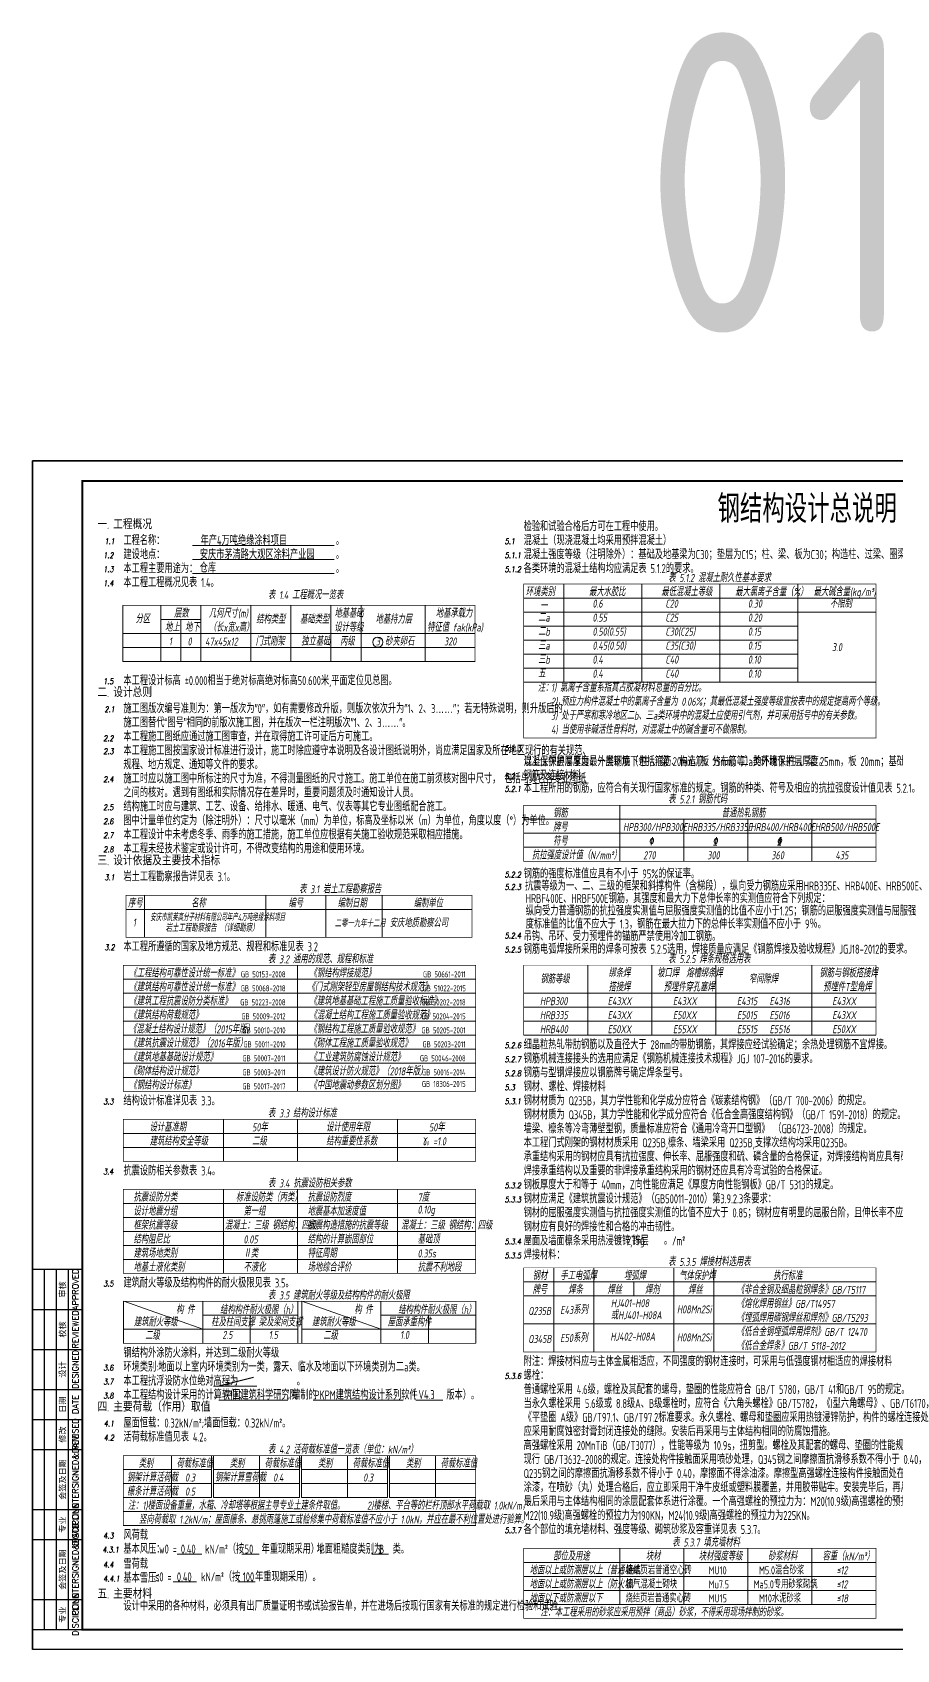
# Model space of a CAD drawing. Header units: millimetres. Extents: x 866309 to 879639, y 39442 to 44891.
# Drawn here: x 866309 to 866741, y 39442 to 40250 of the extents above; entities that cross this region are included whole.
import ezdxf
from ezdxf.enums import TextEntityAlignment as Align

# ---------------------------------------------------------------- set-up
doc = ezdxf.new("R2010")
doc.units = ezdxf.units.MM
doc.header["$LTSCALE"] = 1000
doc.header["$MEASUREMENT"] = 0
doc.layers.add('PUB_TEXT', color=7, linetype='Continuous')
doc.layers.add('梁集中标注', color=2, linetype='Continuous')
doc.layers.add('SM001', color=7, linetype='Continuous', lineweight=15)
doc.layers.add('SM002', color=4, linetype='Continuous', lineweight=15)
doc.styles.add('ECEC_TK', font='txt_l.shx', dxfattribs={"bigfont": 'hztxt_l.shx'})
doc.styles.add('GBHZ', font='gbenor.shx', dxfattribs={"width": 0.9, "bigfont": 'gbcbig.shx'})
doc.styles.add('HZTXT', font='isocp.shx', dxfattribs={"bigfont": 'HZTXT.shx'})
doc.styles.add('SM001', font='tssdeng.shx', dxfattribs={"width": 0.7, "bigfont": 'tssdchn.shx'})
doc.styles.add('SM002', font='romand.shx')

msp = doc.modelspace()

# ---------------------------------------------------------------- linework, layer by layer
for p, q in [((866308.93, 39441.843), (866308.93, 40035.843)), ((866308.93, 40035.843), (866308.93, 39441.843)), ((866314.93, 39451.843), (866314.93, 39631.843)), ((866320.93, 39451.843), (866320.93, 39631.843)), ((866326.93, 39451.843), (866326.93, 39631.843)), ((866308.93, 39611.843), (866333.93, 39611.843)), ((866308.93, 39591.843), (866333.93, 39591.843)), ((866308.93, 39571.843), (866333.93, 39571.843)), ((866308.93, 39556.843), (866333.93, 39556.843)), ((866308.93, 39541.843), (866333.93, 39541.843)), ((866308.93, 39511.843), (866333.93, 39511.843)), ((866308.93, 39496.843), (866333.93, 39496.843)), ((866308.93, 39466.843), (866333.93, 39466.843)), ((867149.93, 39441.843), (866308.93, 39441.843))]:
    msp.add_line(p, q)
at = {"color": 0}
for p, q in [((867149.93, 40035.843), (866308.93, 40035.843)), ((866308.93, 40035.843), (867149.93, 40035.843))]:
    msp.add_line(p, q, dxfattribs=at)
at = {"color": 0, "const_width": 1}
msp.add_lwpolyline([(867139.93, 39451.843), (866333.93, 39451.843), (866333.93, 40025.843), (867139.93, 40025.843)], close=True, dxfattribs=at)
msp.add_lwpolyline([(866308.93, 39631.843), (866308.93, 39451.843), (866333.93, 39451.843), (866333.93, 39631.843)], close=True)
at = {"layer": 'PUB_TEXT', "color": 7}
msp.add_line((866401.419, 39573.543), (866419.424, 39578.087), dxfattribs=at)
at = {"layer": 'SM001'}
for points in [[(866652.464, 39974.375), (866652.464, 39925.375)], [(866691.464, 39974.375), (866691.464, 39925.375)]]:
    msp.add_lwpolyline(points, dxfattribs=at)
at = {"layer": 'SM001', "color": 1}
msp.add_ellipse((866481.574, 39945.311), major_axis=(1.768, 1.768), ratio=1, start_param=5.497787143776346, end_param=11.78097245095593, dxfattribs=at)
at = {"layer": 'SM002'}
for p, q in [((866569.464, 39632.634), (866569.464, 39590.634)), ((866589.464, 39632.634), (866589.464, 39590.634)), ((866629.464, 39632.634), (866629.464, 39590.634)), ((866649.464, 39632.634), (866649.464, 39590.634)), ((866554.464, 39625.634), (866730.464, 39625.634)), ((866554.464, 39618.634), (866730.464, 39618.634)), ((866609.464, 39625.634), (866609.464, 39618.634)), ((866354.614, 39615.993), (866394.069, 39601.993)), ((866394.069, 39594.993), (866394.069, 39615.993)), ((866441.614, 39594.993), (866441.614, 39615.993)), ((866443.614, 39594.993), (866443.614, 39615.993)), ((866443.614, 39615.993), (866483.069, 39601.993)), ((866483.069, 39594.993), (866483.069, 39615.993)), ((866354.614, 39601.993), (866441.614, 39601.993)), ((866394.069, 39608.993), (866441.614, 39608.993)), ((866417.842, 39594.993), (866417.842, 39608.993)), ((866443.614, 39601.993), (866530.614, 39601.993)), ((866483.069, 39608.993), (866530.614, 39608.993)), ((866506.842, 39594.993), (866506.842, 39608.993)), ((866554.464, 39604.634), (866730.464, 39604.634)), ((866379.382, 39475.664), (866390.965, 39475.664)), ((866411.676, 39475.664), (866420.326, 39475.664))]:
    msp.add_line(p, q, dxfattribs=at)
for points in [[(866389.007, 39993.543), (866459.781, 39993.543)], [(866389.007, 39986.543), (866459.781, 39986.543)], [(866389.007, 39979.543), (866459.781, 39979.543)], [(866574.464, 39974.375), (866574.464, 39925.375)], [(866613.464, 39974.375), (866613.464, 39925.375)], [(866554.464, 39967.375), (866730.464, 39967.375)], [(866354.171, 39963.658), (866354.171, 39935.658)], [(866373.171, 39963.658), (866373.171, 39935.658)], [(866393.171, 39963.658), (866393.171, 39935.658)], [(866418.171, 39963.658), (866418.171, 39935.658)], [(866438.171, 39963.658), (866438.171, 39935.658)], [(866458.171, 39963.658), (866458.171, 39935.658)], [(866473.171, 39963.658), (866473.171, 39935.658)], [(866505.171, 39963.658), (866505.171, 39935.658)], [(866554.464, 39960.375), (866730.464, 39960.375)], [(866354.171, 39949.658), (866530.171, 39949.658)], [(866373.171, 39956.658), (866393.171, 39956.658)], [(866383.171, 39956.658), (866383.171, 39935.658)], [(866554.464, 39953.375), (866691.464, 39953.375)], [(866354.171, 39942.658), (866530.171, 39942.658)], [(866554.464, 39946.375), (866691.464, 39946.375)], [(866354.171, 39935.658), (866530.171, 39935.658)], [(866554.464, 39939.375), (866691.464, 39939.375)], [(866554.464, 39932.375), (866691.464, 39932.375)], [(866554.464, 39925.375), (866730.464, 39925.375)], [(866602.464, 39863.808), (866602.464, 39835.808)], [(866554.464, 39856.808), (866730.464, 39856.808)], [(866634.464, 39856.808), (866634.464, 39835.808)], [(866666.464, 39856.808), (866666.464, 39835.808)], [(866698.464, 39856.808), (866698.464, 39835.808)], [(866554.464, 39849.808), (866730.464, 39849.808)], [(866554.464, 39842.808), (866730.464, 39842.808)], [(866364.951, 39818.796), (866364.951, 39797.796)], [(866425.67, 39818.796), (866425.67, 39797.796)], [(866455.67, 39818.796), (866455.67, 39797.796)], [(866483.67, 39818.796), (866483.67, 39797.796)], [(866355.67, 39811.796), (866528.67, 39811.796)], [(866441.464, 39783.843), (866441.464, 39720.843)], [(866586.464, 39783.9), (866586.464, 39748.9)], [(866618.464, 39783.9), (866618.464, 39748.9)], [(866650.464, 39783.9), (866650.464, 39748.9)], [(866698.464, 39783.9), (866698.464, 39748.9)], [(866354.464, 39776.843), (866530.464, 39776.843)], [(866354.464, 39769.843), (866530.464, 39769.843)], [(866554.464, 39769.9), (866730.464, 39769.9)], [(866354.464, 39762.843), (866530.464, 39762.843)], [(866354.464, 39755.843), (866530.464, 39755.843)], [(866554.464, 39762.9), (866730.464, 39762.9)], [(866554.464, 39755.9), (866730.464, 39755.9)], [(866354.464, 39748.843), (866530.464, 39748.843)], [(866554.464, 39748.9), (866730.464, 39748.9)], [(866354.464, 39741.843), (866530.464, 39741.843)], [(866354.464, 39734.843), (866530.464, 39734.843)], [(866354.464, 39727.843), (866530.464, 39727.843)], [(866354.464, 39699.843), (866530.464, 39699.843)], [(866404.464, 39706.843), (866404.464, 39685.843)], [(866441.464, 39706.843), (866441.464, 39685.843)], [(866491.464, 39706.843), (866491.464, 39685.843)], [(866354.464, 39692.843), (866530.464, 39692.843)], [(866404.464, 39671.843), (866404.464, 39629.843)], [(866441.464, 39671.843), (866441.464, 39629.843)], [(866491.464, 39671.843), (866491.464, 39629.843)], [(866354.464, 39664.843), (866530.464, 39664.843)], [(866354.464, 39657.843), (866530.464, 39657.843)], [(866354.464, 39650.843), (866530.464, 39650.843)], [(866354.464, 39643.843), (866530.464, 39643.843)], [(866354.464, 39636.843), (866530.464, 39636.843)], [(866399.396, 39573.543), (866421.163, 39573.543)], [(866402.197, 39566.543), (866436.651, 39566.543)], [(866449.219, 39566.543), (866494.247, 39566.543)], [(866500.522, 39566.543), (866514.131, 39566.543)], [(866378.464, 39538.843), (866378.464, 39517.843)], [(866398.464, 39538.843), (866398.464, 39517.843)], [(866399.464, 39538.843), (866399.464, 39517.843)], [(866422.464, 39538.843), (866422.464, 39517.843)], [(866442.464, 39538.843), (866442.464, 39517.843)], [(866443.464, 39538.843), (866443.464, 39517.843)], [(866466.464, 39538.843), (866466.464, 39517.843)], [(866486.464, 39538.843), (866486.464, 39517.843)], [(866487.464, 39538.843), (866487.464, 39517.843)], [(866510.464, 39538.843), (866510.464, 39517.843)], [(866354.464, 39531.843), (866398.464, 39531.843)], [(866399.464, 39531.843), (866442.464, 39531.843)], [(866443.464, 39531.843), (866486.464, 39531.843)], [(866487.464, 39531.843), (866530.464, 39531.843)], [(866354.464, 39524.843), (866398.464, 39524.843)], [(866354.464, 39524.843), (866398.464, 39524.843)], [(866399.464, 39524.843), (866442.464, 39524.843)], [(866399.464, 39524.843), (866442.464, 39524.843)], [(866443.464, 39524.843), (866486.464, 39524.843)], [(866443.464, 39524.843), (866486.464, 39524.843)], [(866487.464, 39524.843), (866530.464, 39524.843)], [(866487.464, 39524.843), (866530.464, 39524.843)], [(866354.464, 39517.843), (866398.464, 39517.843)], [(866399.464, 39517.843), (866442.464, 39517.843)], [(866443.464, 39517.843), (866486.464, 39517.843)], [(866487.464, 39517.843), (866530.464, 39517.843)], [(866354.464, 39510.843), (866530.464, 39510.843)], [(866354.464, 39510.843), (866398.464, 39510.843)], [(866399.464, 39510.843), (866442.464, 39510.843)], [(866443.464, 39510.843), (866486.464, 39510.843)], [(866487.464, 39510.843), (866530.464, 39510.843)], [(866354.464, 39503.843), (866530.464, 39503.843)], [(866354.464, 39503.843), (866530.464, 39503.843)], [(866381.366, 39489.543), (866393.554, 39489.543)], [(866413.661, 39489.543), (866422.311, 39489.543)], [(866478.517, 39489.543), (866486.872, 39489.543)], [(866602.464, 39492.477), (866602.464, 39464.477)], [(866634.464, 39492.477), (866634.464, 39464.477)], [(866666.464, 39492.477), (866666.464, 39464.477)], [(866698.464, 39492.477), (866698.464, 39464.477)], [(866554.464, 39485.477), (866730.464, 39485.477)], [(866554.464, 39478.477), (866730.464, 39478.477)], [(866554.464, 39478.477), (866730.464, 39478.477)], [(866554.464, 39471.477), (866730.464, 39471.477)], [(866554.464, 39471.477), (866730.464, 39471.477)], [(866554.464, 39464.477), (866730.464, 39464.477)]]:
    msp.add_lwpolyline(points, dxfattribs=at)
at = {"layer": 'SM002', "const_width": 0.3}
for points in [[(866554.464, 39974.375), (866730.464, 39974.375), (866730.464, 39897.375), (866554.464, 39897.375)], [(866354.171, 39963.658), (866530.171, 39963.658), (866530.171, 39935.658), (866354.171, 39935.658)], [(866554.464, 39863.808), (866730.464, 39863.808), (866730.464, 39835.808), (866554.464, 39835.808)], [(866355.67, 39818.796), (866528.67, 39818.796), (866528.67, 39797.796), (866355.67, 39797.796)], [(866354.464, 39783.843), (866530.464, 39783.843), (866530.464, 39720.843), (866354.464, 39720.843)], [(866554.464, 39783.9), (866730.464, 39783.9), (866730.464, 39748.9), (866554.464, 39748.9)], [(866354.464, 39706.843), (866530.464, 39706.843), (866530.464, 39685.843), (866354.464, 39685.843)], [(866354.464, 39671.843), (866530.464, 39671.843), (866530.464, 39629.843), (866354.464, 39629.843)], [(866554.464, 39632.634), (866730.464, 39632.634), (866730.464, 39590.634), (866554.464, 39590.634)], [(866354.464, 39615.843), (866530.464, 39615.843), (866530.464, 39594.843), (866354.464, 39594.843)], [(866354.614, 39615.993), (866530.614, 39615.993), (866530.614, 39594.993), (866354.614, 39594.993)], [(866354.464, 39538.843), (866530.464, 39538.843), (866530.464, 39503.843), (866354.464, 39503.843)], [(866554.464, 39492.477), (866730.464, 39492.477), (866730.464, 39457.477), (866554.464, 39457.477)]]:
    msp.add_lwpolyline(points, close=True, dxfattribs=at)

# ---------------------------------------------------------------- texts
at = {"color": 2, "style": 'SM001', "oblique": 10, "width": 0.7}
for s, p in [('混凝土：三级 钢结构：四级', (866405.138, 39651.843)), ('混凝土：三级 钢结构：四级', (866493.183, 39651.843)), ('0.35s', (866501.464, 39637.843))]:
    msp.add_text(s, height=4, dxfattribs=at).set_placement(p)
at = {"style": 'ECEC_TK'}
for s, p in [('APPROVED', (866330.43, 39621.843)), ('审核', (866323.93, 39621.843)), ('REVIEWED', (866330.43, 39601.843)), ('校核', (866323.93, 39601.843)), ('DESIGNED', (866330.43, 39581.843)), ('设计', (866323.93, 39581.843)), ('日期', (866323.93, 39564.343)), ('DATE', (866330.43, 39564.343)), ('REVISED', (866330.43, 39549.343)), ('修改', (866323.93, 39549.343)), ('COUNTERSIGNED&DATE', (866330.43, 39526.843)), ('会签及日期', (866323.93, 39526.843)), ('DISCIPLINE', (866330.43, 39504.343)), ('专业', (866323.93, 39504.343)), ('COUNTERSIGNED&DATE', (866330.43, 39481.843)), ('会签及日期', (866323.93, 39481.843)), ('DISCIPLINE', (866330.43, 39459.343)), ('专业', (866323.93, 39459.343))]:
    msp.add_text(s, height=3, rotation=90, dxfattribs=at).set_placement(p, align=Align.MIDDLE)
at = {"layer": 'SM001', "color": 2, "linetype": 'Continuous', "style": 'HZTXT', "width": 0.8}
msp.add_text('钢结构设计总说明', height=14, dxfattribs=at).set_placement((866651.325, 40004.925, 336))
at = {"layer": 'SM001', "color": 2}
for s, height, style, width, p in [('一. 工程概况', 4.5, 'HZTXT', 0.8, (866341.464, 40001.843)), ('年产4万吨绝缘涂料项目', 4.5, 'SM001', 0.7, (866393.007, 39993.843)), ('安庆市茅清路大观区涂料产业园', 4.5, 'SM001', 0.7, (866392.607, 39986.843)), ('仓库', 4.5, 'SM001', 0.7, (866392.546, 39980.13)), ('二. 设计总则', 4.5, 'HZTXT', 0.8, (866341.464, 39917.843)), ('混凝土保护层厚度：一类环境下:柱 、梁 20mm，板 15mm；二a类环境下:柱 、梁 25mm，板 20mm；基础为 40mm。', 4.5, 'SM001', 0.7, (866554.464, 39883.375)), ('三. 设计依据及主要技术指标', 4.5, 'HZTXT', 0.8, (866341.464, 39833.843)), ('中国建筑科学研究院', 4.5, 'SM001', 0.7, (866404.753, 39566.843)), ('PKPM建筑结构设计系列软件', 4.5, 'SM001', 0.7, (866449.946, 39566.843)), ('V4.3', 4.5, 'SM001', 0.7, (866501.87, 39567.048)), ('四. 主要荷载（作用）取值', 4.5, 'HZTXT', 0.8, (866341.464, 39560.843)), ('w\x8e0\x8f =', 4.5, 'SM001', 0.7, (866372.29, 39489.843)), ('0.40', 4.5, 'SM001', 0.7, (866383.14, 39489.843)), ('50', 4.5, 'SM001', 0.7, (866415.011, 39489.843)), ('B', 4.5, 'SM001', 0.7, (866482.139, 39489.843)), ('烧结页岩普通空心砖', 4, 'SM001', 0.7, (866605.622, 39479.477)), ('MU10', 4, 'SM001', 0.7, (866646.881, 39479.477)), ('M5.0混合砂浆', 4, 'SM001', 0.7, (866672.084, 39479.477)), ('s\x8e0\x8f =', 4.5, 'SM001', 0.7, (866370.306, 39475.964)), ('0.40', 4.5, 'SM001', 0.7, (866381.156, 39475.964)), ('100', 4.5, 'SM001', 0.7, (866414.057, 39475.964)), ('加气混凝土砌块', 4, 'SM001', 0.7, (866605.622, 39472.477)), ('Mu7.5', 4, 'SM001', 0.7, (866646.881, 39472.477)), ('Ma5.0专用砂浆砌筑', 4, 'SM001', 0.7, (866669.394, 39472.477)), ('五. 主要材料', 4.5, 'HZTXT', 0.8, (866341.464, 39467.371)), ('烧结页岩普通实心砖', 4, 'SM001', 0.7, (866605.385, 39465.477)), ('MU15', 4, 'SM001', 0.7, (866646.881, 39465.477)), ('M10水泥砂浆', 4, 'SM001', 0.7, (866672.084, 39465.477))]:
    msp.add_text(s, height=height, dxfattribs=dict(at, style=style, width=width)).set_placement(p)
at = {"layer": 'SM001', "style": 'SM001', "width": 0.7}
for s, p in [('工程名称：', (866354.464, 39993.843)), ('检验和试验合格后方可在工程中使用。', (866554.464, 40000.843)), ('混凝土（现浇混凝土均采用预拌混凝土）', (866554.464, 39993.843)), ('建设地点：', (866354.464, 39986.843)), ('。', (866460.611, 39993.843)), ('混凝土强度等级（注明除外）：基础及地基梁为C30；垫层为C15；柱、梁、板为C30；构造柱、过梁、圈梁、压顶为C25。', (866554.464, 39986.843)), ('本工程主要用途为：', (866354.464, 39979.843)), ('。', (866460.611, 39986.843)), ('各类环境的混凝土结构均应满足表 5.1.2的要求。', (866554.464, 39979.843)), ('本工程工程概况见表 1.4。', (866354.464, 39972.843)), ('。', (866460.611, 39979.843)), ('本工程设计标高 %%P0.000相当于绝对标高绝对标高50.600米,平面定位见总图。', (866354.464, 39923.843)), ('施工图版次编号准则为：第一版次为″0″，如有需要修改升版，则版次依次升为″1、2、3……″；若无特殊说明，则升版后的', (866354.464, 39909.843)), ('施工图替代“图号”相同的前版次施工图，并在版次一栏注明版次″1、2、3……″。 ', (866354.464, 39902.843)), ('本工程施工图纸应通过施工图审查，并在取得施工许可证后方可施工。', (866354.464, 39895.843)), ('本工程施工图按国家设计标准进行设计，施工时除应遵守本说明及各设计图纸说明外，尚应满足国家及所在地区现行的有关规范、', (866354.464, 39888.843)), ('规程、地方规定、通知等文件的要求。', (866354.464, 39881.843)), ('以上保护层厚度为最外层钢筋（包括箍筋、构造筋、分布筋等）的外缘保护层厚度。', (866554.464, 39883.375)), ('施工时应以施工图中所标注的尺寸为准，不得测量图纸的尺寸施工。施工单位在施工前须核对图中尺寸， 包括与其它各专业图纸', (866354.464, 39874.843)), ('钢筋及连接材料', (866554.464, 39876.375)), ('之间的核对。遇到有图纸和实际情况存在差异时，重要问题须及时通知设计人员。', (866354.464, 39867.843)), ('本工程所用的钢筋，应符合有关现行国家标准的规定。钢筋的种类、符号及相应的抗拉强度设计值见表 5.2.1。', (866554.464, 39870.092)), ('结构施工时应与建筑、工艺、设备、给排水、暖通、电气、仪表等其它专业图纸配合施工。', (866354.464, 39860.843)), ('图中计量单位约定为（除注明外）：尺寸以毫米（mm）为单位，标高及坐标以米（m）为单位，角度以度（%%D）为单位。', (866354.464, 39853.843)), ('本工程设计中未考虑冬季、雨季的施工措施，施工单位应根据有关施工验收规范采取相应措施。', (866354.464, 39846.843)), ('本工程未经技术鉴定或设计许可，不得改变结构的用途和使用环境。', (866354.464, 39839.843)), ('岩土工程勘察报告详见表 3.1。', (866354.464, 39825.843)), ('钢筋的强度标准值应具有不小于 95%%%的保证率。', (866554.464, 39827.277)), ('抗震等级为一、二、三级的框架和斜撑构件（含梯段），纵向受力钢筋应采用HRB335E、HRB400E、HRB500E、', (866555.122, 39821.223)), ('纵向受力普通钢筋的抗拉强度实测值与屈服强度实测值的比值不应小于1.25；钢筋的屈服强度实测值与屈服强', (866555.495, 39808.75)), ('HRBF400E、HRBF500E钢筋，其强度和最大力下总伸长率的实测值应符合下列规定：', (866555.495, 39814.998)), ('度标准值的比值不应大于 1.3，钢筋在最大拉力下的总伸长率实测值不应小于 9％。', (866555.495, 39802.208)), ('吊钩、吊环、受力预埋件的锚筋严禁使用冷加工钢筋。', (866554.464, 39796.06)), ('本工程所遵循的国家及地方规范、规程和标准见表 3.2', (866354.464, 39790.843)), ('钢筋电弧焊接所采用的焊条可按表 5.2.5选用，焊接质量应满足《钢筋焊接及验收规程》JGJ18-2012的要求。', (866554.464, 39789.619)), ('钢筋机械连接接头的选用应满足《钢筋机械连接技术规程》JGJ 107-2016的要求。', (866554.464, 39734.9)), ('细晶粒热轧带肋钢筋以及直径大于 28mm的带肋钢筋，其焊接应经试验确定；余热处理钢筋不宜焊接。', (866554.464, 39741.9)), ('钢筋与型钢焊接应以钢筋牌号确定焊条型号。', (866554.464, 39727.9)), ('钢材、螺栓、焊接材料', (866554.464, 39720.9)), ('结构设计标准详见表 3.3。', (866354.464, 39713.843)), ('钢材材质为 Q235B，其力学性能和化学成分应符合《碳素结构钢》（GB/T 700-2006）的规定。     ', (866554.464, 39713.9)), ('钢材材质为 Q345B，其力学性能和化学成分应符合《低合金高强度结构钢》（GB/T 1591-2018）的规定。     ', (866554.464, 39706.9)), ('墙梁、檩条等冷弯薄壁型钢，质量标准应符合《通用冷弯开口型钢》 （GB6723-2008）的规定。', (866554.464, 39699.9)), ('承重结构采用的钢材应具有抗拉强度、伸长率、屈服强度和硫、磷含量的合格保证，对焊接结构尚应具有碳含量的合格保证。', (866554.464, 39685.9)), ('抗震设防相关参数表 3.4。', (866354.464, 39678.843)), ('钢板厚度大于和等于 40mm，Z向性能应满足《厚度方向性能钢板》GB/T 5313的规定。', (866554.464, 39671.9)), ('钢材应满足《建筑抗震设计规范》（GB50011-2010）第3.9.2.3条要求：', (866554.464, 39664.9)), ('屋面及墙面檩条采用热浸镀锌,锌层      /m%%1402', (866554.464, 39643.9)), ('275g     。', (866606.075, 39644.2)), ('焊接材料：', (866554.464, 39636.9)), ('建筑耐火等级及结构构件的耐火极限见表 3.5。', (866354.464, 39622.843)), ('钢结构外涂防火涂料，并达到二级耐火等级', (866354.464, 39587.843)), ('环境类别:地面以上室内环境类别为一类，露天、临水及地面以下环境类别为二a类。', (866354.464, 39580.843)), ('附注：焊接材料应与主体金属相适应，不同强度的钢材连接时，可采用与低强度钢材相适应的焊接材料', (866554.464, 39583.634)), ('本工程抗浮设防水位绝对高程为               。', (866354.464, 39573.843)), ('螺栓：', (866554.464, 39576.634)), ('本工程结构设计采用的计算软件：', (866354.464, 39566.843)), ('编制的', (866438.778, 39566.843)), ('（', (866496.724, 39566.843)), ('版本）。', (866515.834, 39566.843)), ('普通螺栓采用 4.6级，螺栓及其配套的螺母，垫圈的性能应符合 GB/T 5780，GB/T 41和GB/T 95的规定。', (866554.464, 39569.634)), ('当永久螺栓采用 5.6级或 8.8级A、B级螺栓时，应符合《六角头螺栓》GB/T5782，《I型六角螺母》、GB/T6170，', (866554.464, 39562.634)), ('屋面恒载：0.32kN/m%%1402%%141;墙面恒载：0.32kN/m%%1402%%141。', (866354.464, 39552.843)), ('应采用耐腐蚀密封膏封闭连接处的缝隙。安装后再采用与主体结构相同的防腐蚀措施。', (866554.464, 39548.634)), ('《平垫圈 A级》GB/T97.1、GB/T97.2标准要求。永久螺栓、螺母和垫圈应采用热镀浸锌防护，构件的螺栓连接处', (866554.464, 39555.634)), ('活荷载标准值见表 4.2。', (866354.464, 39545.843)), ('高强螺栓采用 20MnTiB（GB/T3077），性能等级为 10.9s，扭剪型。螺栓及其配套的螺母、垫圈的性能规格应符合', (866554.464, 39541.634)), ('现行 GB/T3632-2008的规定。连接处构件接触面采用喷砂处理，Q345钢之间摩擦面抗滑移系数不得小于 0.40，', (866554.464, 39534.634)), ('Q235钢之间的摩擦面抗滑移系数不得小于 0.40，摩擦面不得涂油漆。摩擦型高强螺栓连接构件接触面处在构件安装前暂不', (866554.464, 39527.634)), ('涂漆，在喷砂（丸）处理合格后，应立即采用干净牛皮纸或塑料膜覆盖，并用胶带贴牢。安装完毕后，再用耐腐蚀密封膏封闭，', (866554.464, 39520.634)), ('最后采用与主体结构相同的涂层配套体系进行涂覆。一个高强螺栓的预拉力为：M20(10.9级)高强螺栓的预拉力为155KN，', (866554.464, 39513.634)), ('M22(10.9级)高强螺栓的预拉力为190KN，M24(10.9级)高强螺栓的预拉力为225KN。', (866554.464, 39506.634)), ('风荷载', (866354.464, 39496.843)), ('各个部位的填充墙材料、强度等级、砌筑砂浆及容重详见表 5.3.7。', (866554.464, 39499.634)), ('基本风压：', (866354.464, 39489.843)), ('kN/m\x8c2\x8d（按', (866395.264, 39489.843)), ('年重现期采用），', (866423.5, 39489.843)), ('地面粗糙度类别为', (866450.973, 39489.843)), ('类。', (866488.996, 39489.843)), ('雪荷载', (866354.464, 39482.371)), ('kN/m\x8c2\x8d（按', (866393.28, 39475.964)), ('年重现期采用）。', (866420.245, 39475.964)), ('基本雪压：', (866354.464, 39475.371)), ('设计中采用的各种材料，必须具有出厂质量证明书或试验报告单，并在进场后按现行国家有关标准的规定进行检验和试验，', (866354.464, 39461.371))]:
    msp.add_text(s, height=4.5, dxfattribs=at).set_placement(p)
at = {"layer": 'SM001', "color": 96, "style": 'SM002', "oblique": 10, "width": 0.7}
for s, p in [('1.2', (866344.404, 39987.343)), ('1.1', (866344.964, 39994.343)), ('5.1', (866544.964, 39994.343)), ('5.1.1', (866544.964, 39987.343)), ('1.3', (866344.404, 39980.343)), ('5.1.2', (866544.964, 39980.343)), ('1.4', (866344.404, 39973.343)), ('1.5', (866344.311, 39924.343)), ('2.1', (866344.964, 39910.343)), ('2.2', (866344.404, 39895.85)), ('5.1.3', (866544.964, 39890.875)), ('2.3', (866344.404, 39889.343)), ('2.4', (866344.404, 39875.343)), ('5.2', (866544.964, 39876.875)), ('5.2.1', (866544.964, 39870.592)), ('2.5', (866344.311, 39861.343)), ('2.6', (866344.404, 39854.343)), ('2.7', (866344.404, 39847.343)), ('2.8', (866344.404, 39840.343)), ('3.1', (866344.964, 39826.343)), ('5.2.2', (866544.964, 39827.777)), ('5.2.3', (866544.964, 39821.508)), ('5.2.4', (866544.964, 39797.262)), ('3.2', (866344.964, 39791.343)), ('5.2.5', (866544.964, 39790.262)), ('5.2.6', (866544.964, 39742.4)), ('5.2.7', (866544.964, 39735.4)), ('5.2.8', (866544.964, 39728.4)), ('5.3', (866544.964, 39721.4)), ('3.3', (866344.404, 39714.343)), ('5.3.1', (866544.964, 39714.4)), ('3.4', (866344.311, 39679.343)), ('5.3.2', (866544.964, 39672.4)), ('5.3.3', (866544.964, 39665.4)), ('5.3.4', (866544.964, 39644.4)), ('5.3.5', (866544.964, 39637.4)), ('3.5', (866344.404, 39623.343)), ('3.6', (866344.404, 39581.343)), ('5.3.6', (866544.964, 39577.134)), ('3.7', (866344.404, 39574.343)), ('3.8', (866344.404, 39567.343)), ('4.1', (866344.651, 39553.343)), ('4.2', (866344.651, 39546.343)), ('4.3', (866344.404, 39497.343)), ('5.3.7', (866544.964, 39500.134)), ('4.3.1', (866343.964, 39490.343)), ('4.4', (866344.404, 39482.871)), ('4.4.1', (866344.404, 39475.871))]:
    msp.add_text(s, height=2.8, dxfattribs=at).set_placement(p)
at = {"layer": 'SM001', "style": 'SM001', "oblique": 10}
for s, width, p in [('表 5.1.2 混凝土耐久性基本要求', 0.7, (866626.684, 39975.375)), ('表 1.4 工程概况一览表', 0.7, (866426.684, 39966.843)), ('环境类别', 0.7, (866555.513, 39968.375)), ('最大水胶比', 0.7, (866587.094, 39968.375)), ('最低混凝土等级', 0.7, (866623.223, 39968.375)), ('最大氯离子含量（%%%）', 0.7, (866660.16, 39968.375)), ('最大碱含量(kg/m\x8c3\x8d)', 0.7, (866699.319, 39968.375)), ('分区', 0.7, (866360.476, 39954.831)), ('层数', 0.7, (866379.73, 39957.658)), ('几何尺寸(m)', 0.7, (866397.124, 39957.658)), ('结构类型', 0.7, (866420.801, 39954.658)), ('基础类型', 0.7, (866442.703, 39954.658)), ('地基基础', 0.7, (866459.841, 39957.658)), ('地基持力层', 0.7, (866480.409, 39954.658)), ('地基承载力', 0.7, (866510.524, 39957.658)), ('一', 0.7, (866562.685, 39961.375)), ('地上', 0.7, (866375.259, 39950.658)), ('地下', 0.7, (866385.278, 39950.658)), ('（长x宽x高）', 0.7, (866397.124, 39950.658)), ('设计等级', 0.7, (866459.841, 39950.658)), ('特征值 f\x8eak\x8f(kPa)', 0.7, (866506.208, 39950.658)), ('表 5.2.1 钢筋代码', 0.7, (866626.684, 39864.808)), ('钢筋', 0.7, (866569.184, 39857.808)), ('普通热轧钢筋', 0.7, (866653.406, 39857.808)), ('牌号', 0.7, (866569.184, 39850.808)), ('HPB300/HPB300E', 0.65, (866604.148, 39850.885)), ('HRB335/HRB335E', 0.65, (866636.17, 39850.885)), ('HRB400/HRB400E', 0.65, (866667.777, 39850.885)), ('HRB500/HRB500E', 0.65, (866699.967, 39850.885)), ('符号', 0.7, (866569.184, 39843.808)), ('\x82', 0.7, (866616.962, 39843.808)), ('\x83', 0.7, (866648.962, 39843.808)), ('\x84', 0.7, (866680.962, 39843.808)), ('抗拉强度设计值（N/mm\x8c2\x8d）', 0.7, (866558.558, 39836.808)), ('270', 0.7, (866614.23, 39836.808)), ('300', 0.7, (866646.23, 39836.808)), ('360', 0.7, (866678.23, 39836.808)), ('435', 0.7, (866710.23, 39836.808)), ('表 3.1 岩土工程勘察报告', 0.7, (866442.244, 39819.843)), ('序号', 0.7, (866356.719, 39812.796)), ('名称', 0.7, (866388.317, 39812.796)), ('编号', 0.7, (866436.939, 39812.796)), ('编制日期', 0.7, (866461.446, 39812.796)), ('编制单位', 0.7, (866499.511, 39812.796)), ('表 3.2 通用的规范、规程和标准', 0.7, (866426.684, 39784.843)), ('表 5.2.5 焊条规格选用表', 0.7, (866626.684, 39784.9)), ('《工程结构可靠性设计统一标准》', 0.7, (866357.464, 39777.843)), ('《钢结构焊接规范》', 0.7, (866447.464, 39777.843)), ('绑条焊', 0.7, (866596.85, 39777.9)), ('坡口焊\u3000熔槽绑条焊', 0.7, (866621.139, 39777.9)), ('钢筋与钢板搭接焊', 0.7, (866702.257, 39777.9)), ('《建筑结构可靠性设计统一标准》', 0.7, (866357.464, 39770.843)), ('《门式刚架轻型房屋钢结构技术规范》', 0.7, (866446.521, 39770.843)), ('钢筋等级', 0.7, (866562.844, 39774.9)), ('搭接焊', 0.7, (866596.85, 39770.9)), ('预埋件穿孔塞焊', 0.7, (866624.419, 39770.9)), ('窄间隙焊', 0.7, (866666.977, 39774.9)), ('预埋件T型角焊', 0.7, (866704.118, 39770.9)), ('《建筑工程抗震设防分类标准》', 0.7, (866357.464, 39763.843)), ('《建筑地基基础工程施工质量验收标准》', 0.7, (866447.464, 39763.843)), ('HPB300', 0.7, (866562.607, 39763.9)), ('E43XX', 0.7, (866596.476, 39763.9)), ('E43XX', 0.7, (866629.073, 39763.9)), ('E4315', 0.7, (866661.071, 39763.9)), ('E4316', 0.7, (866677.361, 39763.9)), ('E43XX  ', 0.7, (866708.712, 39763.9)), ('《建筑结构荷载规范》', 0.7, (866357.464, 39756.843)), ('《混凝土结构工程施工质量验收规范》', 0.7, (866447.464, 39756.843)), ('HRB335', 0.7, (866562.607, 39756.9)), ('E43XX', 0.7, (866596.476, 39756.9)), ('E50XX', 0.7, (866629.073, 39756.9)), ('E5015', 0.7, (866661.071, 39756.9)), ('E5016', 0.7, (866677.361, 39756.9)), ('E43XX', 0.7, (866708.712, 39756.9)), ('《混凝土结构设计规范》（2015年版）', 0.7, (866357.229, 39749.843)), ('《钢结构工程施工质量验收规范》', 0.7, (866447.464, 39749.843)), ('HRB400', 0.7, (866562.607, 39749.9)), ('E50XX  ', 0.7, (866596.476, 39749.9)), ('E55XX', 0.7, (866629.073, 39749.9)), ('E5515', 0.7, (866661.071, 39749.9)), ('E5516', 0.7, (866677.361, 39749.9)), ('E50XX', 0.7, (866708.712, 39749.9)), ('《建筑地基基础设计规范》', 0.7, (866357.457, 39735.843)), ('《建筑抗震设计规范》（2016年版）', 0.7, (866357.464, 39742.843)), ('《砌体工程施工质量验收规范》', 0.7, (866447.464, 39742.843)), ('《工业建筑防腐蚀设计规范》', 0.7, (866447.464, 39735.843)), ('《砌体结构设计规范》', 0.7, (866357.464, 39728.843)), ('《建筑设计防火规范》（2018年版）', 0.7, (866447.464, 39728.843)), ('《钢结构设计标准》', 0.7, (866357.464, 39721.843)), ('《中国地震动参数区划分图》', 0.7, (866447.464, 39721.843)), ('表 3.3 结构设计标准', 0.7, (866426.684, 39707.843)), ('设计基准期', 0.7, (866367.548, 39700.843)), ('设计使用年限', 0.7, (866455.752, 39700.843)), ('建筑结构安全等级', 0.7, (866367.548, 39693.843)), ('结构重要性系数', 0.7, (866455.752, 39693.843)), ('表 3.4 抗震设防相关参数', 0.7, (866426.684, 39672.843)), ('抗震设防分类', 0.7, (866359.464, 39665.843)), ('抗震设防烈度', 0.7, (866446.464, 39665.843)), ('设计地震分组', 0.7, (866359.464, 39658.843)), ('地震基本加速度值', 0.7, (866446.464, 39658.843)), ('框架抗震等级', 0.7, (866359.464, 39651.843)), ('抗震构造措施的抗震等级', 0.7, (866446.464, 39651.843)), ('结构阻尼比', 0.7, (866359.464, 39644.843)), ('结构的计算嵌固部位', 0.7, (866446.464, 39644.843)), ('建筑场地类别', 0.7, (866359.464, 39637.843)), ('地基土液化类别', 0.7, (866359.464, 39630.843)), ('场地综合评价', 0.7, (866446.464, 39630.843)), ('特征周期', 0.7, (866446.464, 39637.843)), ('表 5.3.5 焊接材料选用表', 0.7, (866626.684, 39633.634)), ('钢材', 0.7, (866558.937, 39626.634)), ('手工电弧焊', 0.7, (866572.77, 39626.634)), ('埋弧焊', 0.7, (866604.601, 39626.634)), ('气体保护焊', 0.7, (866632.151, 39626.634)), ('执行标准', 0.7, (866679.159, 39626.634)), ('表 3.5 建筑耐火等级及结构构件的耐火极限', 0.7, (866426.684, 39616.843)), ('牌号', 0.7, (866558.937, 39619.634)), ('焊条', 0.7, (866576.702, 39619.634)), ('焊丝', 0.7, (866596.309, 39619.634)), ('焊剂', 0.7, (866615.087, 39619.634)), ('焊丝', 0.7, (866636.617, 39619.634)), ('《非合金钢及细晶粒钢焊条》GB/T5117', 0.7, (866661.005, 39619.634)), ('构 件', 0.7, (866380.775, 39609.614)), ('结构构件耐火极限（h）', 0.7, (866402.734, 39609.614)), ('构 件', 0.7, (866469.775, 39609.614)), ('结构构件耐火极限（h）', 0.7, (866491.734, 39609.614)), ('Q235B', 0.7, (866556.75, 39609.087)), ('E43系列', 0.7, (866572.77, 39609.558)), ('或HJ401-H08A', 0.7, (866598.054, 39606.961)), ('HJ401-H08', 0.7, (866598.054, 39612.961)), ('H08Mn2Si', 0.7, (866631.084, 39609.871)), ('《熔化焊用钢丝》GB/T14957', 0.7, (866661.005, 39612.634)), ('《埋弧焊用碳钢焊丝和焊剂》GB/T5293', 0.7, (866661.005, 39605.634)), ('建筑耐火等级', 0.7, (866359.666, 39603.463)), ('柱及柱间支撑', 0.7, (866398.266, 39603.463)), ('梁及梁间支撑', 0.7, (866422.039, 39603.463)), ('建筑耐火等级', 0.7, (866448.666, 39603.463)), ('屋面承重构件', 0.7, (866486.53, 39603.463)), ('《低合金钢埋弧焊用焊剂》GB/T 12470', 0.7, (866661.005, 39598.634)), ('Q345B', 0.7, (866556.75, 39595.087)), ('E50系列', 0.7, (866572.77, 39595.558)), ('HJ402-H08A', 0.7, (866597.824, 39596.291)), ('H08Mn2Si', 0.7, (866631.084, 39595.871)), ('《低合金焊条》GB/T 5118-2012', 0.7, (866661.005, 39591.634)), ('类别', 0.7, (866362.045, 39532.843)), ('荷载标准值', 0.7, (866380.989, 39532.843)), ('类别', 0.7, (866407.601, 39532.843)), ('荷载标准值', 0.7, (866424.989, 39532.843)), ('表 4.2 活荷载标准值一览表（单位：kN/m\x8c2\x8d）', 0.7, (866426.684, 39539.843)), ('类别', 0.7, (866451.601, 39532.843)), ('荷载标准值', 0.7, (866468.989, 39532.843)), ('类别', 0.7, (866495.601, 39532.843)), ('荷载标准值', 0.7, (866512.989, 39532.843)), ('注：1)楼面设备重量，水箱、冷却塔等根据主导专业土建条件取值。      2)楼梯、平台等的栏杆顶部水平荷载取 1.0kN/m，', 0.7, (866356.65, 39511.843)), ('竖向荷载取 1.2kN/m；屋面檩条、悬挑雨篷施工或检修集中荷载标准值不应小于 1.0kN，并应在最不利位置处进行验算。', 0.7, (866362.23, 39504.843)), ('表 5.3.7 填充墙材料', 0.7, (866628.739, 39493.391)), ('部位及用途', 0.7, (866569.184, 39486.477)), ('块材', 0.7, (866615.466, 39486.477)), ('块材强度等级', 0.7, (866641.907, 39486.477)), ('砂浆材料', 0.7, (866676.605, 39486.477)), ('容重（kN/m\x8c3\x8d）', 0.7, (866703.802, 39486.477)), ('地面以上或防潮层以上（普通墙体）', 0.7, (866557.425, 39479.477)), ('地面以上或防潮层以上（防火墙）', 0.7, (866557.425, 39472.477)), ('地面以下或防潮层以下', 0.7, (866557.425, 39465.477))]:
    msp.add_text(s, height=4, dxfattribs=dict(at, width=width)).set_placement(p)
at = {"layer": 'SM001', "style": 'SM001', "oblique": 10, "width": 0.7}
for s, p in [('0.6', (866588.857, 39961.375)), ('C20', (866625.297, 39961.375)), ('0.30', (866666.505, 39961.375)), ('不限制', (866707.514, 39961.375)), ('二a', (866561.705, 39954.375)), ('0.55', (866588.857, 39954.375)), ('C25', (866625.297, 39954.375)), ('0.20', (866666.505, 39954.375)), ('二b', (866561.705, 39947.375)), ('0.50(0.55)', (866588.857, 39947.375)), ('C30(C25)', (866625.297, 39947.375)), ('0.15', (866666.505, 39947.375)), ('三a', (866561.705, 39940.375)), ('0.45(0.50)', (866588.857, 39940.375)), ('C35(C30)', (866625.297, 39940.375)), ('0.15', (866666.505, 39940.375)), ('3.0', (866708.525, 39939.6)), ('三b', (866561.705, 39933.375)), ('0.4', (866588.857, 39933.375)), ('C40', (866625.297, 39933.375)), ('0.10', (866666.505, 39933.375)), ('五', (866561.705, 39926.375)), ('0.4', (866588.857, 39926.375)), ('C40', (866625.297, 39926.375)), ('0.10', (866666.505, 39926.375)), ('注：', (866561.543, 39919.375)), ('2) 预应力构件混凝土中的氯离子含量为 0.06%%%；其最低混凝土强度等级宜按表中的规定提高两个等级。', (866568.118, 39912.375)), ('1) 氯离子含量系指其占胶凝材料总量的百分比。', (866568.118, 39919.375)), ('3) 处于严寒和寒冷地区二b、三a类环境中的混凝土应使用引气剂，并可采用括号中的有关参数。', (866568.118, 39905.375)), ('4) 当使用非碱活性骨料时，对混凝土中的碱含量可不做限制。', (866568.118, 39898.375))]:
    msp.add_text(s, height=4, dxfattribs=at).set_placement(p, align=Align.BOTTOM_LEFT)
at = {"layer": 'SM001', "color": 1, "style": 'SM001', "oblique": 10}
for s, height, width, p in [('1', 4, 0.7, (866377.173, 39943.658)), ('0', 4, 0.7, (866386.523, 39943.658)), ('47x45x12', 4, 0.7, (866395.251, 39943.583)), ('门式刚架', 4, 0.7, (866420.489, 39943.658)), ('独立基础', 4, 0.7, (866443.275, 39943.658)), ('3', 3.939, 0.710799, (866480.54, 39943.658)), ('砂夹卵石', 3.9392, 0.710799, (866485.225, 39943.658)), ('320', 4, 0.7, (866514.675, 39943.658)), ('注：本工程采用的砂浆应采用预拌（商品）砂浆，不得采用现场拌制的砂浆。', 4, 0.7, (866562.717, 39458.477))]:
    msp.add_text(s, height=height, dxfattribs=dict(at, width=width)).set_placement(p)
at = {"layer": 'SM001', "color": 2, "style": 'SM001', "oblique": 10}
for s, height, width, p in [('丙级', 4, 0.7, (866462.709, 39943.658)), ('1', 4, 0.7, (866359.18, 39803.181)), ('安庆市凯莱高分子材料有限公司年产4万吨绝缘涂料项目', 3.5, 0.6, (866367.841, 39805.957)), ('岩土工程勘察报告 （详细勘察）', 3.5, 0.7, (866375.51, 39800.694)), (' 二零一九年十二月', 3.5, 0.7, (866458.229, 39802.922)), ('安庆地质勘察公司', 4, 0.7, (866487.519, 39802.922)), ('50年', 4, 0.7, (866418.764, 39700.843)), ('50年', 4, 0.7, (866507.14, 39700.843)), ('二级', 4, 0.7, (866418.764, 39693.843)), ('γ', 4, 0.7, (866503.822, 39695.074)), ('0', 2, 0.7, (866505.922, 39693.837)), ('=1.0', 4, 0.7, (866509.219, 39693.843)), ('标准设防类（丙类）', 4, 0.7, (866410.687, 39665.843)), ('7度', 4, 0.7, (866501.464, 39665.843)), ('第一组', 4, 0.7, (866414.464, 39658.843)), ('0.10g', 4, 0.7, (866501.464, 39659.755)), ('0.05', 4, 0.7, (866414.464, 39644.843)), ('基础顶', 4, 0.7, (866501.464, 39644.843)), ('不液化', 4, 0.7, (866414.464, 39630.843)), ('Ⅱ类', 4, 0.7, (866414.464, 39637.843)), ('抗震不利地段', 4, 0.7, (866501.464, 39630.843)), ('二级', 4, 0.7, (866365.306, 39596.746)), ('2.5', 4, 0.7, (866403.89, 39597.123)), ('1.5', 4, 0.7, (866427.094, 39597.123)), ('二级', 4, 0.7, (866454.306, 39596.746)), ('1.0', 4, 0.7, (866492.74, 39597.123)), ('钢架计算活荷载', 4, 0.7, (866356.252, 39525.843)), ('0.3', 4, 0.7, (866385.242, 39525.843)), ('钢架计算雪荷载', 4, 0.7, (866400.252, 39525.843)), ('0.4', 4, 0.7, (866429.242, 39525.843)), ('0.3', 4, 0.7, (866474.242, 39525.843)), ('檩条计算活荷载', 4, 0.7, (866356.252, 39518.843)), ('0.5', 4, 0.7, (866385.242, 39518.843)), ('≤12', 4, 0.7, (866710.754, 39479.477)), ('≤12', 4, 0.7, (866710.754, 39472.477)), ('≤18', 4, 0.7, (866710.754, 39465.477))]:
    msp.add_text(s, height=height, dxfattribs=dict(at, width=width)).set_placement(p)
at = {"layer": 'SM001', "style": 'SM001', "width": 0.7}
for s, p in [('GB 50153-2008', (866435.464, 39777.843)), ('GB 50661-2011', (866525.464, 39777.843)), ('GB 50068-2018', (866435.464, 39770.843)), ('GB 51022-2015', (866525.586, 39770.843)), (' GB 50223-2008', (866435.464, 39763.843)), ('GB 50202-2018', (866525.464, 39763.843)), ('GB 50009-2012', (866435.464, 39756.843)), ('GB 50204-2015', (866525.464, 39756.843)), ('GB 50010-2010', (866435.464, 39749.843)), ('GB 50205-2001', (866525.464, 39749.843)), (' GB 50011-2010', (866435.464, 39742.843)), ('GB 50203-2011', (866525.464, 39742.843)), ('GB 50003-2011', (866435.464, 39728.843)), (' GB 50007-2011', (866435.464, 39735.843)), ('GB 50046-2008', (866525.464, 39735.843)), ('GB 50016-2014', (866525.464, 39728.843)), ('GB 50017-2017', (866435.464, 39721.843)), ('GB 18306-2015', (866525.464, 39723.025))]:
    msp.add_text(s, height=3, dxfattribs=at).set_placement(p, align=Align.RIGHT)
at = {"layer": 'SM001', "color": 1, "style": 'SM001', "width": 0.7}
msp.add_text('本工程门式刚架的钢材材质采用 Q235B,檩条、墙梁采用 Q235B,支撑次结构均采用Q235B。', height=4.5, dxfattribs=at).set_placement((866554.464, 39692.9))
at = {"layer": 'SM001', "color": 0, "style": 'SM001', "width": 0.7}
for s, p in [('焊接承重结构以及重要的非焊接承重结构采用的钢材还应具有冷弯试验的合格保证。', (866554.464, 39678.9)), ('钢材的屈服强度实测值与抗拉强度实测值的比值不应大于 0.85；钢材应有明显的屈服台阶，且伸长率不应小于 20%%%；', (866554.464, 39657.9)), ('钢材应有良好的焊接性和合格的冲击韧性。', (866554.464, 39650.9))]:
    msp.add_text(s, height=4.5, dxfattribs=at).set_placement(p)
at = {"layer": '梁集中标注', "style": 'GBHZ', "width": 0.9}
msp.add_text('01', height=150, dxfattribs=at).set_placement((866614.538, 40100.045))

doc.saveas('drawing.dxf')
